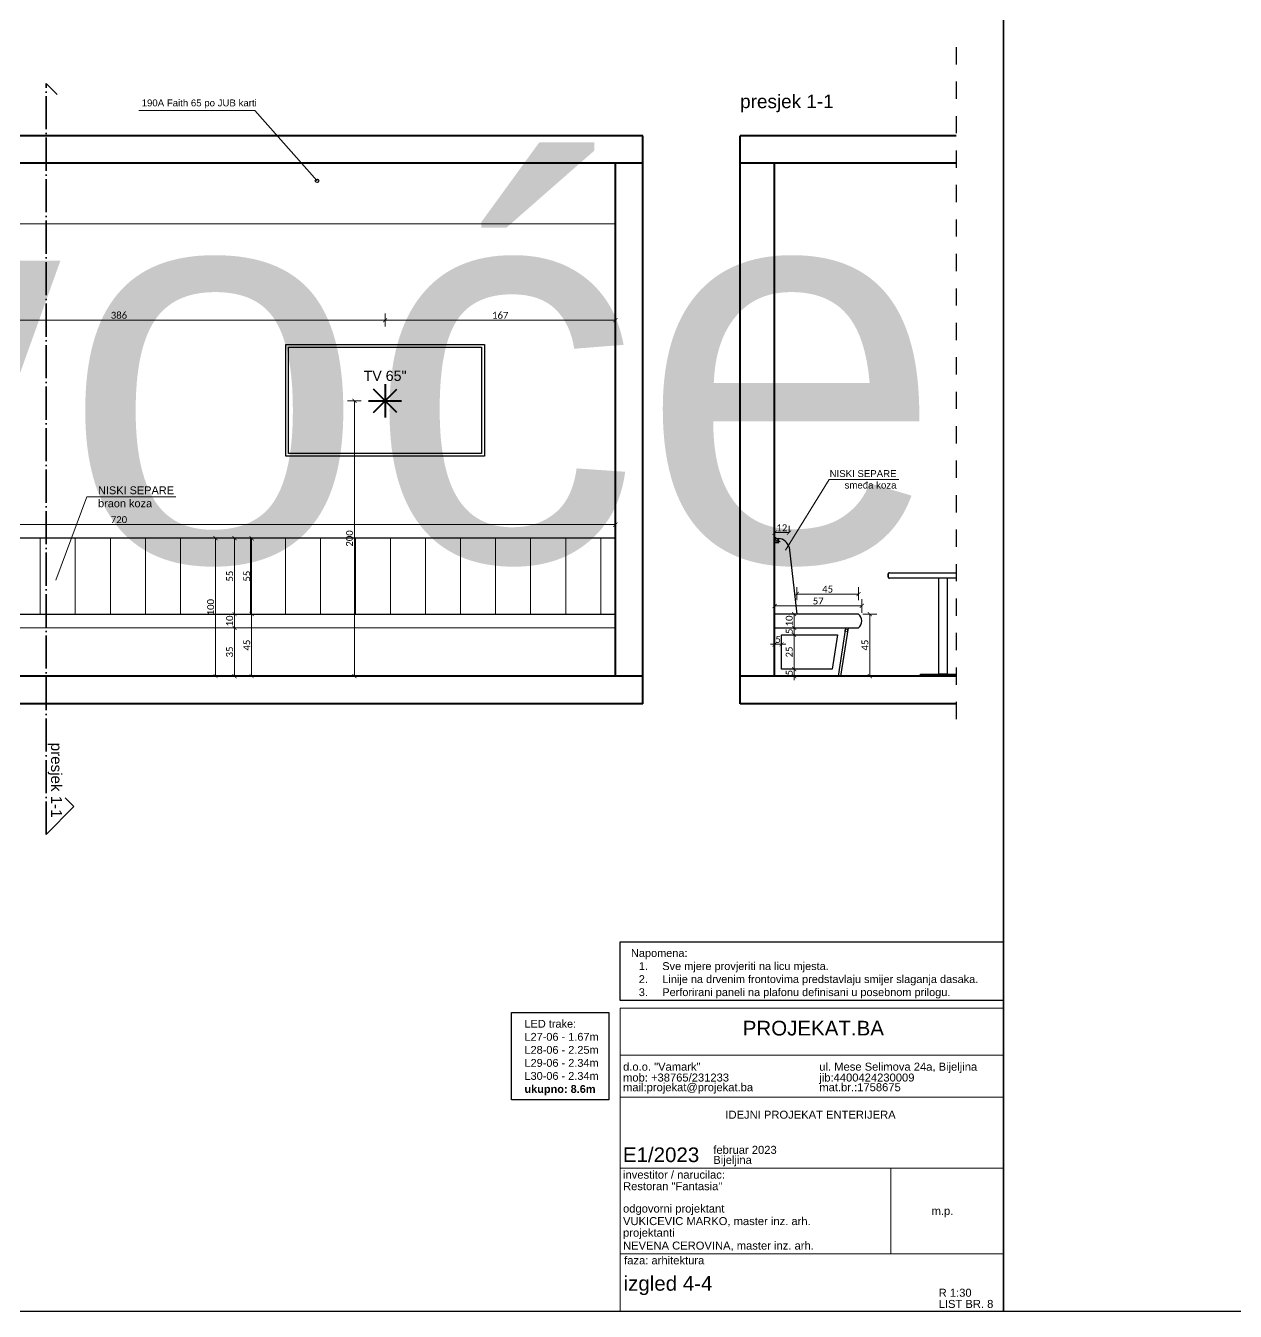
# Model space of a CAD drawing. Header units: centimetres. Extents: x -26724 to 60145, y -23645 to 6771.
# Drawn here: x 2774 to 3651, y -74 to 858 of the extents above; entities that cross this region are included whole.
import ezdxf

# ---------------------------------------------------------------- set-up
doc = ezdxf.new("R2010")
doc.units = ezdxf.units.CM
doc.linetypes.add('ACAD_ISO04W100', pattern=[30, 24, -3, 0, -3])
doc.linetypes.add('DALEKOVOD_VN', pattern=[5, 2.5, -2.5])
for name, color, linetype, lineweight in [('2.IZGLED', 7, 'Continuous', 13), ('4.KOTE', 88, 'Continuous', 15), ('kote', 7, 'Continuous', 20), ('zid', 7, 'Continuous', 40)]:
    doc.layers.add(name, color=color, linetype=linetype, lineweight=lineweight)
doc.layers.add('3.IZGLED 2', color=7, linetype='Continuous', lineweight=9, true_color=0x4a4a4a)
doc.layers.add('IZGLED 2', color=253, linetype='Continuous', lineweight=9, true_color=0x828282)
for name, color, linetype in [('pozicije', 7, 'Continuous'), ('tekst', 7, 'Continuous'), ('tekst @ 50', 7, 'Continuous')]:
    doc.layers.add(name, color=color, linetype=linetype)
doc.styles.add('0.15', font='arial.ttf', dxfattribs={"height": 0.15})
doc.styles.add('Notes', font='arial.ttf', dxfattribs={"height": 3})
doc.styles.get("Standard").update_dxf_attribs({"font": 'calibri.ttf'})
doc.dimstyles.new('ja 1 30 izgledi zidova', dxfattribs={"dimtxt": 5, "dimasz": 3, "dimexe": 5, "dimexo": 5, "dimgap": 1, "dimtad": 1, "dimdec": 0, "dimtxsty": 'Standard', "dimblk": 'ARCHTICK', "dimcen": 2.5, "dimclrd": 256, "dimclrt": 7, "dimadec": 0, "dimazin": 0, "dimtfac": 1, "dimtdec": 0, "dimtix": 1, "dimtmove": 1, "dimatfit": 3, "dimldrblk": 'ARCHTICK', "dimfxl": 5, "dimfxlon": 1, "dimlwd": 0, "dimlwe": 9, "dimarcsym": 0})

# ---------------------------------------------------------------- blocks, each defined once
blk = doc.blocks.new('*U3237')
at = {"layer": 'tekst @ 50', "ltscale": 0.8, "style": 'Notes'}
blk.add_text('frizider za voće', height=283.795, dxfattribs=at).set_placement((773.6, 469.68))
blk = doc.blocks.new('_ArchTick')
at = {"color": 0, "linetype": 'ByBlock', "const_width": 0.15}
blk.add_lwpolyline([(-0.5, -0.5), (0.5, 0.5)], dxfattribs=at)
blk = doc.blocks.new('*D1033')
at = {"layer": '4.KOTE', "color": 0, "lineweight": 9, "transparency": 16777216}
for p, q in [((2648.3, 639.86), (2648.3, 649.44)), ((3034.3, 639.86), (3034.3, 649.44))]:
    blk.add_line(p, q, dxfattribs=at)
at = {"layer": '4.KOTE', "lineweight": 0, "transparency": 16777216}
blk.add_line((2648.3, 644.44), (3034.3, 644.44), dxfattribs=at)
at = {"layer": 'Defpoints', "color": 0, "transparency": 16777216}
for p in [(3034.3, 644.44), (2648.3, 626.79, -6.75), (3034.3, 626.79, -6.75)]:
    blk.add_point(p, dxfattribs=at)
at = {"layer": '4.KOTE', "lineweight": 0, "transparency": 16777216, "xscale": 3, "yscale": 3, "zscale": 3, "rotation": 180}
blk.add_blockref('_ArchTick', (2648.3, 644.44), dxfattribs=at)
at = {"layer": '4.KOTE', "lineweight": 0, "transparency": 16777216, "xscale": 3, "yscale": 3, "zscale": 3}
blk.add_blockref('_ArchTick', (3034.3, 644.44), dxfattribs=at)
at = {"layer": '4.KOTE', "color": 7, "transparency": 16777216, "insert": (2841.3, 648), "char_height": 5, "attachment_point": 5}
blk.add_mtext('386', dxfattribs=at)
blk = doc.blocks.new('*D1034')
at = {"layer": '4.KOTE', "color": 0, "lineweight": 9, "transparency": 16777216}
for p, q in [((3034.3, 643.18), (3034.3, 649.44)), ((3201.3, 642.46), (3201.3, 649.44))]:
    blk.add_line(p, q, dxfattribs=at)
at = {"layer": '4.KOTE', "lineweight": 0, "transparency": 16777216}
blk.add_line((3034.3, 644.44), (3201.3, 644.44), dxfattribs=at)
at = {"layer": 'Defpoints', "color": 0, "transparency": 16777216}
for p in [(3201.3, 644.44), (3034.3, 638.98, -6.75), (3201.3, 636.28, -13.5)]:
    blk.add_point(p, dxfattribs=at)
at = {"layer": '4.KOTE', "lineweight": 0, "transparency": 16777216, "xscale": 3, "yscale": 3, "zscale": 3, "rotation": 180}
blk.add_blockref('_ArchTick', (3034.3, 644.44), dxfattribs=at)
at = {"layer": '4.KOTE', "lineweight": 0, "transparency": 16777216, "xscale": 3, "yscale": 3, "zscale": 3}
blk.add_blockref('_ArchTick', (3201.3, 644.44), dxfattribs=at)
at = {"layer": '4.KOTE', "color": 7, "transparency": 16777216, "insert": (3117.8, 648), "char_height": 5, "attachment_point": 5}
blk.add_mtext('167', dxfattribs=at)
blk = doc.blocks.new('GTTTTTT')
at = {"layer": 'zid', "color": 1}
for p, q in [((3950.55, 2040.2), (3967.52, 2057.17)), ((3967.52, 2040.2), (3950.55, 2057.17)), ((3959.04, 2060.69), (3959.04, 2036.69)), ((3947.04, 2048.69), (3971.04, 2048.69))]:
    blk.add_line(p, q, dxfattribs=at)
blk = doc.blocks.new('*D1036')
at = {"layer": '4.KOTE', "color": 0, "lineweight": 9, "transparency": 16777216}
for p, q in [((3017.04, 585.98), (3007.04, 585.98)), ((3011.96, 386.29), (3007.04, 386.29))]:
    blk.add_line(p, q, dxfattribs=at)
at = {"layer": '4.KOTE', "lineweight": 0, "transparency": 16777216}
blk.add_line((3012.04, 585.98), (3012.04, 386.29), dxfattribs=at)
at = {"layer": 'Defpoints', "color": 0, "transparency": 16777216}
for p in [(3022.3, 585.98), (3012.04, 386.29), (3022.3, 386.29, -27)]:
    blk.add_point(p, dxfattribs=at)
at = {"layer": '4.KOTE', "lineweight": 0, "transparency": 16777216, "xscale": 3, "yscale": 3, "zscale": 3}
for p, rotation in [((3012.04, 585.98), 90), ((3012.04, 386.29), 270)]:
    blk.add_blockref('_ArchTick', p, dxfattribs=dict(at, rotation=rotation))
at = {"layer": '4.KOTE', "color": 7, "transparency": 16777216, "insert": (3008.48, 486.14), "char_height": 5, "attachment_point": 5, "rotation": 90}
blk.add_mtext('200', dxfattribs=at)
blk = doc.blocks.new('*D1121')
at = {"layer": '4.KOTE', "color": 0, "lineweight": 9, "transparency": 16777216}
for p, q in [((2481.3, 493.78), (2481.3, 501.19)), ((3201.3, 496.34), (3201.3, 501.19))]:
    blk.add_line(p, q, dxfattribs=at)
at = {"layer": '4.KOTE', "lineweight": 0, "transparency": 16777216}
blk.add_line((2481.3, 496.19), (3201.3, 496.19), dxfattribs=at)
at = {"layer": 'Defpoints', "color": 0, "transparency": 16777216}
for p in [(3201.3, 496.19), (2481.3, 486.29, -13.5), (3201.3, 486.29, -26.87)]:
    blk.add_point(p, dxfattribs=at)
at = {"layer": '4.KOTE', "lineweight": 0, "transparency": 16777216, "xscale": 3, "yscale": 3, "zscale": 3, "rotation": 180}
blk.add_blockref('_ArchTick', (2481.3, 496.19), dxfattribs=at)
at = {"layer": '4.KOTE', "lineweight": 0, "transparency": 16777216, "xscale": 3, "yscale": 3, "zscale": 3}
blk.add_blockref('_ArchTick', (3201.3, 496.19), dxfattribs=at)
at = {"layer": '4.KOTE', "color": 7, "transparency": 16777216, "insert": (2841.3, 499.75), "char_height": 5, "attachment_point": 5}
blk.add_mtext('720', dxfattribs=at)
blk = doc.blocks.new('*D1122')
at = {"layer": '4.KOTE', "color": 0, "lineweight": 9, "transparency": 16777216}
for p, q in [((2926.42, 486.29), (2920.1, 486.29)), ((2926.15, 431.29), (2920.1, 431.29))]:
    blk.add_line(p, q, dxfattribs=at)
at = {"layer": '4.KOTE', "lineweight": 0, "transparency": 16777216}
blk.add_line((2925.1, 486.29), (2925.1, 431.29), dxfattribs=at)
at = {"layer": 'Defpoints', "color": 0, "transparency": 16777216}
for p in [(2940.62, 486.29, -25.15), (2925.1, 431.29), (2940.62, 431.29, -27)]:
    blk.add_point(p, dxfattribs=at)
at = {"layer": '4.KOTE', "lineweight": 0, "transparency": 16777216, "xscale": 3, "yscale": 3, "zscale": 3}
for p, rotation in [((2925.1, 486.29), 90), ((2925.1, 431.29), 270)]:
    blk.add_blockref('_ArchTick', p, dxfattribs=dict(at, rotation=rotation))
at = {"layer": '4.KOTE', "color": 7, "transparency": 16777216, "insert": (2921.56, 458.79), "char_height": 5, "attachment_point": 5, "rotation": 90}
blk.add_mtext('55', dxfattribs=at)
blk = doc.blocks.new('*D1123')
at = {"layer": '4.KOTE', "color": 0, "lineweight": 9, "transparency": 16777216}
for p, q in [((2926.15, 431.29), (2920.1, 431.29)), ((2925.18, 421.29), (2920.1, 421.29))]:
    blk.add_line(p, q, dxfattribs=at)
at = {"layer": '4.KOTE', "lineweight": 0, "transparency": 16777216}
blk.add_line((2925.1, 431.29), (2925.1, 421.29), dxfattribs=at)
at = {"layer": 'Defpoints', "color": 0, "transparency": 16777216}
for p in [(2940.62, 431.29, -27), (2925.1, 421.29), (2936.04, 421.29, -27)]:
    blk.add_point(p, dxfattribs=at)
at = {"layer": '4.KOTE', "lineweight": 0, "transparency": 16777216, "xscale": 3, "yscale": 3, "zscale": 3}
for p, rotation in [((2925.1, 431.29), 90), ((2925.1, 421.29), 270)]:
    blk.add_blockref('_ArchTick', p, dxfattribs=dict(at, rotation=rotation))
at = {"layer": '4.KOTE', "color": 7, "transparency": 16777216, "insert": (2921.54, 426.29), "char_height": 5, "attachment_point": 5, "rotation": 90}
blk.add_mtext('10', dxfattribs=at)
blk = doc.blocks.new('*D1124')
at = {"layer": '4.KOTE', "color": 0, "lineweight": 9, "transparency": 16777216}
for p, q in [((2925.18, 421.29), (2920.1, 421.29)), ((2928.28, 386.29), (2930.1, 386.29))]:
    blk.add_line(p, q, dxfattribs=at)
at = {"layer": '4.KOTE', "lineweight": 0, "transparency": 16777216}
blk.add_line((2925.1, 421.29), (2925.1, 386.29), dxfattribs=at)
at = {"layer": 'Defpoints', "color": 0, "transparency": 16777216}
for p in [(2936.04, 421.29, -27), (2925.1, 386.29, -27), (2925.1, 386.29)]:
    blk.add_point(p, dxfattribs=at)
at = {"layer": '4.KOTE', "lineweight": 0, "transparency": 16777216, "xscale": 3, "yscale": 3, "zscale": 3}
for p, rotation in [((2925.1, 421.29), 90), ((2925.1, 386.29), 270)]:
    blk.add_blockref('_ArchTick', p, dxfattribs=dict(at, rotation=rotation))
at = {"layer": '4.KOTE', "color": 7, "transparency": 16777216, "insert": (2921.54, 403.79), "char_height": 5, "attachment_point": 5, "rotation": 90}
blk.add_mtext('35', dxfattribs=at)
blk = doc.blocks.new('*D1125')
at = {"layer": '4.KOTE', "color": 0, "lineweight": 9, "transparency": 16777216}
for p, q in [((2936.01, 431.29), (2932.52, 431.29)), ((2936.01, 386.29), (2932.52, 386.29))]:
    blk.add_line(p, q, dxfattribs=at)
at = {"layer": '4.KOTE', "lineweight": 0, "transparency": 16777216}
blk.add_line((2937.52, 386.29), (2937.52, 431.29), dxfattribs=at)
at = {"layer": 'Defpoints', "color": 0, "transparency": 16777216}
for p in [(2937.52, 431.29), (2942.57, 431.29, -27), (2942.57, 386.29, -27)]:
    blk.add_point(p, dxfattribs=at)
at = {"layer": '4.KOTE', "lineweight": 0, "transparency": 16777216, "xscale": 3, "yscale": 3, "zscale": 3}
for p, rotation in [((2937.52, 431.29), 90), ((2937.52, 386.29), 270)]:
    blk.add_blockref('_ArchTick', p, dxfattribs=dict(at, rotation=rotation))
at = {"layer": '4.KOTE', "color": 7, "transparency": 16777216, "insert": (2933.98, 408.79), "char_height": 5, "attachment_point": 5, "rotation": 90}
blk.add_mtext('45', dxfattribs=at)
blk = doc.blocks.new('*D1126')
at = {"layer": '4.KOTE', "color": 0, "lineweight": 9, "transparency": 16777216}
for p, q in [((2937.05, 486.29), (2932.52, 486.29)), ((2936.01, 431.29), (2932.52, 431.29))]:
    blk.add_line(p, q, dxfattribs=at)
at = {"layer": '4.KOTE', "lineweight": 0, "transparency": 16777216}
blk.add_line((2937.52, 431.29), (2937.52, 486.29), dxfattribs=at)
at = {"layer": 'Defpoints', "color": 0, "transparency": 16777216}
for p in [(2937.52, 486.29), (2945.34, 486.29, -25.18), (2942.57, 431.29, -27)]:
    blk.add_point(p, dxfattribs=at)
at = {"layer": '4.KOTE', "lineweight": 0, "transparency": 16777216, "xscale": 3, "yscale": 3, "zscale": 3}
for p, rotation in [((2937.52, 486.29), 90), ((2937.52, 431.29), 270)]:
    blk.add_blockref('_ArchTick', p, dxfattribs=dict(at, rotation=rotation))
at = {"layer": '4.KOTE', "color": 7, "transparency": 16777216, "insert": (2933.98, 458.79), "char_height": 5, "attachment_point": 5, "rotation": 90}
blk.add_mtext('55', dxfattribs=at)
blk = doc.blocks.new('*D1127')
at = {"layer": '4.KOTE', "color": 0, "lineweight": 9, "transparency": 16777216}
for p, q in [((2908.79, 486.29), (2906.34, 486.29)), ((2908.61, 386.29), (2906.34, 386.29))]:
    blk.add_line(p, q, dxfattribs=at)
at = {"layer": '4.KOTE', "lineweight": 0, "transparency": 16777216}
blk.add_line((2911.34, 486.29), (2911.34, 386.29), dxfattribs=at)
at = {"layer": 'Defpoints', "color": 0, "transparency": 16777216}
for p in [(2912.63, 486.29, -24.97), (2911.34, 386.29), (2912.63, 386.29, -27)]:
    blk.add_point(p, dxfattribs=at)
at = {"layer": '4.KOTE', "lineweight": 0, "transparency": 16777216, "xscale": 3, "yscale": 3, "zscale": 3}
for p, rotation in [((2911.34, 486.29), 90), ((2911.34, 386.29), 270)]:
    blk.add_blockref('_ArchTick', p, dxfattribs=dict(at, rotation=rotation))
at = {"layer": '4.KOTE', "color": 7, "transparency": 16777216, "insert": (2907.78, 436.29), "char_height": 5, "attachment_point": 5, "rotation": 90}
blk.add_mtext('100', dxfattribs=at)
blk = doc.blocks.new('*D1284')
at = {"layer": '4.KOTE', "color": 0, "lineweight": 9, "ltscale": 50, "transparency": 16777216}
for p, q in [((3325.92, 421.29), (3335.92, 421.29)), ((3326.8, 416.29), (3335.92, 416.29))]:
    blk.add_line(p, q, dxfattribs=at)
at = {"layer": '4.KOTE', "lineweight": 0, "ltscale": 50, "transparency": 16777216}
for p, q in [((3330.92, 421.29), (3330.92, 424.29)), ((3330.92, 416.29), (3330.92, 421.29)), ((3330.92, 416.29), (3330.92, 413.29))]:
    blk.add_line(p, q, dxfattribs=at)
at = {"layer": 'Defpoints', "color": 0, "ltscale": 50, "transparency": 16777216}
for p in [(3316.8, 421.29), (3330.92, 421.29), (3321.8, 416.29)]:
    blk.add_point(p, dxfattribs=at)
at = {"layer": '4.KOTE', "lineweight": 0, "ltscale": 50, "transparency": 16777216, "xscale": 3, "yscale": 3, "zscale": 3}
for p, rotation in [((3330.92, 421.29), 270), ((3330.92, 416.29), 90)]:
    blk.add_blockref('_ArchTick', p, dxfattribs=dict(at, rotation=rotation))
at = {"layer": '4.KOTE', "color": 7, "ltscale": 50, "transparency": 16777216, "insert": (3327.38, 418.79), "char_height": 5, "attachment_point": 5, "rotation": 90}
blk.add_mtext('5', dxfattribs=at)
blk = doc.blocks.new('*D1285')
at = {"layer": '4.KOTE', "lineweight": 0, "ltscale": 50, "transparency": 16777216}
for p, q in [((3330.92, 391.29), (3330.92, 394.29)), ((3330.92, 386.29), (3330.92, 391.29)), ((3330.92, 386.29), (3330.92, 383.29))]:
    blk.add_line(p, q, dxfattribs=at)
at = {"layer": '4.KOTE', "color": 0, "lineweight": 9, "ltscale": 50, "transparency": 16777216}
for p, q in [((3325.92, 391.29), (3335.92, 391.29)), ((3326.8, 386.29), (3335.92, 386.29))]:
    blk.add_line(p, q, dxfattribs=at)
at = {"layer": 'Defpoints', "color": 0, "ltscale": 50, "transparency": 16777216}
for p in [(3316.8, 391.29), (3321.8, 386.29), (3330.92, 391.29)]:
    blk.add_point(p, dxfattribs=at)
at = {"layer": '4.KOTE', "lineweight": 0, "ltscale": 50, "transparency": 16777216, "xscale": 3, "yscale": 3, "zscale": 3}
for p, rotation in [((3330.92, 391.29), 270), ((3330.92, 386.29), 90)]:
    blk.add_blockref('_ArchTick', p, dxfattribs=dict(at, rotation=rotation))
at = {"layer": '4.KOTE', "color": 7, "ltscale": 50, "transparency": 16777216, "insert": (3327.38, 388.79), "char_height": 5, "attachment_point": 5, "rotation": 90}
blk.add_mtext('5', dxfattribs=at)
blk = doc.blocks.new('*D1289')
at = {"layer": '4.KOTE', "color": 0, "lineweight": 9, "transparency": 16777216}
for p, q in [((3316.8, 414.39), (3316.8, 404.39)), ((3321.8, 411.29), (3321.8, 404.39))]:
    blk.add_line(p, q, dxfattribs=at)
at = {"layer": '4.KOTE', "lineweight": 0, "transparency": 16777216}
for p, q in [((3316.8, 409.39), (3313.8, 409.39)), ((3321.8, 409.39), (3316.8, 409.39)), ((3321.8, 409.39), (3324.8, 409.39))]:
    blk.add_line(p, q, dxfattribs=at)
at = {"layer": 'Defpoints', "color": 0, "transparency": 16777216}
for p in [(3316.8, 421.29), (3321.8, 416.29), (3316.8, 409.39)]:
    blk.add_point(p, dxfattribs=at)
at = {"layer": '4.KOTE', "lineweight": 0, "transparency": 16777216, "xscale": 3, "yscale": 3, "zscale": 3}
blk.add_blockref('_ArchTick', (3316.8, 409.39), dxfattribs=at)
at = {"layer": '4.KOTE', "lineweight": 0, "transparency": 16777216, "xscale": 3, "yscale": 3, "zscale": 3, "rotation": 180}
blk.add_blockref('_ArchTick', (3321.8, 409.39), dxfattribs=at)
at = {"layer": '4.KOTE', "color": 7, "transparency": 16777216, "insert": (3319.3, 412.92), "char_height": 5, "attachment_point": 5}
blk.add_mtext('5', dxfattribs=at)
blk = doc.blocks.new('*D1286')
at = {"layer": '4.KOTE', "color": 0, "lineweight": 9, "ltscale": 12, "transparency": 16777216}
for p, q in [((3316.8, 436.29), (3316.8, 442.2)), ((3380, 432.2), (3380, 442.2))]:
    blk.add_line(p, q, dxfattribs=at)
at = {"layer": '4.KOTE', "lineweight": 0, "ltscale": 12, "transparency": 16777216}
blk.add_line((3380, 437.2), (3316.8, 437.2), dxfattribs=at)
at = {"layer": 'Defpoints', "color": 0, "ltscale": 12, "transparency": 16777216}
for p in [(3316.8, 437.2), (3316.8, 431.29), (3380, 425.73)]:
    blk.add_point(p, dxfattribs=at)
at = {"layer": '4.KOTE', "lineweight": 0, "ltscale": 12, "transparency": 16777216, "xscale": 3, "yscale": 3, "zscale": 3, "rotation": 180}
blk.add_blockref('_ArchTick', (3316.8, 437.2), dxfattribs=at)
at = {"layer": '4.KOTE', "lineweight": 0, "ltscale": 12, "transparency": 16777216, "xscale": 3, "yscale": 3, "zscale": 3}
blk.add_blockref('_ArchTick', (3380, 437.2), dxfattribs=at)
at = {"layer": '4.KOTE', "color": 7, "ltscale": 12, "transparency": 16777216, "insert": (3348.4, 440.74), "char_height": 5, "attachment_point": 5}
blk.add_mtext('{\\fCalibri|b0|i0|c238|p34;57}', dxfattribs=at)
blk = doc.blocks.new('*D1287')
at = {"layer": '4.KOTE', "color": 0, "lineweight": 9, "ltscale": 12, "transparency": 16777216}
for p, q in [((3330.92, 431.29), (3325.92, 431.29)), ((3330.92, 421.29), (3325.92, 421.29))]:
    blk.add_line(p, q, dxfattribs=at)
at = {"layer": '4.KOTE', "lineweight": 0, "ltscale": 12, "transparency": 16777216}
blk.add_line((3330.92, 431.29), (3330.92, 421.29), dxfattribs=at)
at = {"layer": 'Defpoints', "color": 0, "ltscale": 12, "transparency": 16777216}
for p in [(3334.8, 431.29), (3330.92, 421.29), (3334.8, 421.29)]:
    blk.add_point(p, dxfattribs=at)
at = {"layer": '4.KOTE', "lineweight": 0, "ltscale": 12, "transparency": 16777216, "xscale": 3, "yscale": 3, "zscale": 3}
for p, rotation in [((3330.92, 431.29), 90), ((3330.92, 421.29), 270)]:
    blk.add_blockref('_ArchTick', p, dxfattribs=dict(at, rotation=rotation))
at = {"layer": '4.KOTE', "color": 7, "ltscale": 12, "transparency": 16777216, "insert": (3327.36, 426.29), "char_height": 5, "attachment_point": 5, "rotation": 90}
blk.add_mtext('10', dxfattribs=at)
blk = doc.blocks.new('*D1290')
at = {"layer": '4.KOTE', "color": 0, "lineweight": 9, "transparency": 16777216}
for p, q in [((3335.92, 416.29), (3325.92, 416.29)), ((3335.92, 391.29), (3325.92, 391.29))]:
    blk.add_line(p, q, dxfattribs=at)
at = {"layer": '4.KOTE', "lineweight": 0, "transparency": 16777216}
blk.add_line((3330.92, 416.29), (3330.92, 391.29), dxfattribs=at)
at = {"layer": 'Defpoints', "color": 0, "transparency": 16777216}
for p in [(3347.06, 416.29), (3330.92, 391.29), (3343.72, 391.29)]:
    blk.add_point(p, dxfattribs=at)
at = {"layer": '4.KOTE', "lineweight": 0, "transparency": 16777216, "xscale": 3, "yscale": 3, "zscale": 3}
for p, rotation in [((3330.92, 416.29), 90), ((3330.92, 391.29), 270)]:
    blk.add_blockref('_ArchTick', p, dxfattribs=dict(at, rotation=rotation))
at = {"layer": '4.KOTE', "color": 7, "transparency": 16777216, "insert": (3327.36, 403.79), "char_height": 5, "attachment_point": 5, "rotation": 90}
blk.add_mtext('25', dxfattribs=at)
blk = doc.blocks.new('*D1291')
at = {"layer": '4.KOTE', "color": 0, "lineweight": 9, "transparency": 16777216}
for p, q in [((3380.82, 431.29), (3390.82, 431.29)), ((3380.82, 386.29), (3390.82, 386.29))]:
    blk.add_line(p, q, dxfattribs=at)
at = {"layer": '4.KOTE', "lineweight": 0, "transparency": 16777216}
blk.add_line((3385.82, 431.29), (3385.82, 386.29), dxfattribs=at)
at = {"layer": 'Defpoints', "color": 0, "transparency": 16777216}
for p in [(3371.28, 431.29), (3371.28, 386.29), (3385.82, 386.29)]:
    blk.add_point(p, dxfattribs=at)
at = {"layer": '4.KOTE', "lineweight": 0, "transparency": 16777216, "xscale": 3, "yscale": 3, "zscale": 3}
for p, rotation in [((3385.82, 431.29), 90), ((3385.82, 386.29), 270)]:
    blk.add_blockref('_ArchTick', p, dxfattribs=dict(at, rotation=rotation))
at = {"layer": '4.KOTE', "color": 7, "transparency": 16777216, "insert": (3382.28, 408.79), "char_height": 5, "attachment_point": 5, "rotation": 90}
blk.add_mtext('45', dxfattribs=at)
blk = doc.blocks.new('*D1288')
at = {"layer": '4.KOTE', "color": 0, "lineweight": 9, "transparency": 16777216}
for p, q in [((3332.8, 441.35), (3332.8, 450.81)), ((3377.65, 441.35), (3377.65, 450.81))]:
    blk.add_line(p, q, dxfattribs=at)
at = {"layer": '4.KOTE', "lineweight": 0, "transparency": 16777216}
blk.add_line((3377.65, 445.81), (3332.8, 445.81), dxfattribs=at)
at = {"layer": 'Defpoints', "color": 0, "transparency": 16777216}
for p in [(3332.8, 445.81), (3332.8, 436.35), (3377.65, 436.35)]:
    blk.add_point(p, dxfattribs=at)
at = {"layer": '4.KOTE', "lineweight": 0, "transparency": 16777216, "xscale": 3, "yscale": 3, "zscale": 3, "rotation": 180}
blk.add_blockref('_ArchTick', (3332.8, 445.81), dxfattribs=at)
at = {"layer": '4.KOTE', "lineweight": 0, "transparency": 16777216, "xscale": 3, "yscale": 3, "zscale": 3}
blk.add_blockref('_ArchTick', (3377.65, 445.81), dxfattribs=at)
at = {"layer": '4.KOTE', "color": 7, "transparency": 16777216, "insert": (3355.22, 449.35), "char_height": 5, "attachment_point": 5}
blk.add_mtext('45', dxfattribs=at)
blk = doc.blocks.new('*D1768')
at = {"layer": '4.KOTE', "color": 0, "lineweight": 9, "transparency": 16777216}
for p, q in [((3316.8, 491.37), (3316.8, 495.35)), ((3327.29, 490.51), (3327.29, 495.35))]:
    blk.add_line(p, q, dxfattribs=at)
at = {"layer": '4.KOTE', "lineweight": 0, "transparency": 16777216}
blk.add_line((3316.8, 490.35), (3327.29, 490.35), dxfattribs=at)
at = {"layer": 'Defpoints', "color": 0, "transparency": 16777216}
for p in [(3327.29, 490.35), (3316.8, 483.22, -27.93), (3327.29, 479.89, -27.93)]:
    blk.add_point(p, dxfattribs=at)
at = {"layer": '4.KOTE', "lineweight": 0, "transparency": 16777216, "xscale": 3, "yscale": 3, "zscale": 3, "rotation": 180}
blk.add_blockref('_ArchTick', (3316.8, 490.35), dxfattribs=at)
at = {"layer": '4.KOTE', "lineweight": 0, "transparency": 16777216, "xscale": 3, "yscale": 3, "zscale": 3}
blk.add_blockref('_ArchTick', (3327.29, 490.35), dxfattribs=at)
at = {"layer": '4.KOTE', "color": 7, "transparency": 16777216, "insert": (3322.04, 493.88), "char_height": 5, "attachment_point": 5}
blk.add_mtext('{\\fCalibri|b0|i0|c238|p34;12}', dxfattribs=at)

msp = doc.modelspace()

# ---------------------------------------------------------------- hatches: boundary and pattern name
at = {"layer": '4.KOTE'}
h = msp.add_hatch(dxfattribs=at)
h.set_pattern_fill('ANGLE', color=256)
h.set_pattern_definition([(0, (0, 0), (0, 6.985), [5.08, -1.905]), (90, (0, 0), (-6.985, 4e-16), [5.08, -1.905])])
h.paths.add_polyline_path([(2834, 493.9), (2848.48, 493.9), (2848.48, 506.01), (2834, 506.01)], flags=9)
at = {"layer": 'IZGLED 2'}
h = msp.add_hatch(dxfattribs=at)
h.set_pattern_fill('ANSI31', color=256, scale=8, angle=45)
h.set_pattern_definition([(90, (701.435, 753.218), (-25.4, 0), [])])
h.paths.add_polyline_path([(2481.3, 431.29), (3201.3, 431.29), (3201.3, 486.29), (2481.3, 486.29)])

# ---------------------------------------------------------------- linework, layer by layer
at = {"linetype": 'DALEKOVOD_VN', "ltscale": 5}
msp.add_line((3448.43, 842.57, -27.93), (3448.43, 348.68, -27.93), dxfattribs=at)
for points, elevation in [([(3106.3, 545.79), (2962.3, 545.79), (2962.3, 626.79), (3106.3, 626.79), (3106.3, 545.79)], -6.75), ([(2481.3, 431.29), (3201.3, 431.29), (3201.3, 486.29), (2481.3, 486.29)], -27)]:
    msp.add_lwpolyline(points, dxfattribs=dict(elevation=elevation))
at = {"elevation": -6.75}
msp.add_lwpolyline([(3104.3, 547.79), (2964.3, 547.79), (2964.3, 624.79), (3104.3, 624.79)], close=True, dxfattribs=at)
at = {"layer": '2.IZGLED'}
msp.add_line((3201.3, 486.29, -26.87), (2481.3, 486.29, -22.13), dxfattribs=at)
at = {"layer": '2.IZGLED', "ltscale": 12}
for p, q in [((3201.3, 431.29, -27), (2481.3, 431.29, -27)), ((3201.3, 421.29, -27), (2481.3, 421.29, -27))]:
    msp.add_line(p, q, dxfattribs=at)
at = {"layer": '3.IZGLED 2'}
msp.add_line((2939.78, 796.68), (2984.96, 745.58), dxfattribs=at)
at = {"layer": '3.IZGLED 2', "ltscale": 12}
for p, q in [((3356.36, 528.8, -27.93), (3324.62, 477.56, -27.93)), ((2818.05, 516.43), (2795.64, 455.85))]:
    msp.add_line(p, q, dxfattribs=at)
at = {"layer": '3.IZGLED 2', "ltscale": 0.8}
for points in [[(2939.78, 796.68), (2855.69, 796.68)], [(2818.05, 516.43), (2818.05, 516.43), (2882.57, 516.43)]]:
    msp.add_lwpolyline(points, dxfattribs=at)
at = {"layer": '3.IZGLED 2', "ltscale": 0.8, "elevation": -27.93}
msp.add_lwpolyline([(3356.36, 528.8), (3356.36, 528.8), (3406.85, 528.8)], dxfattribs=at)
at = {"layer": '4.KOTE'}
msp.add_line((3319.86, 486.21, -27.93), (3316.8, 486.21, -27.93), dxfattribs=at)
msp.add_circle((3368.65, 419.31, -27.93), 1.02, dxfattribs=at)
at = {"layer": 'IZGLED 2', "color": 5, "linetype": 'ACAD_ISO04W100', "lineweight": 35}
msp.add_line((2788.39, 271.29), (2788.39, 816.24), dxfattribs=at)
at = {"layer": 'IZGLED 2', "color": 5, "lineweight": 35}
for p, q in [((2788.39, 816.24), (2796.53, 808.1)), ((2788.39, 271.29), (2808.69, 291.59)), ((2802.18, 298.1), (2808.69, 291.59))]:
    msp.add_line(p, q, dxfattribs=at)
at = {"layer": 'IZGLED 2'}
msp.add_line((2481.3, 714.29, -21.6), (3201.3, 714.29, -13.5), dxfattribs=at)
at = {"layer": 'kote', "color": 0}
for p, q in [((3204.76, 145.52), (3482.73, 145.52)), ((3204.76, -74.48), (3204.76, 145.52)), ((3204.76, 111.38), (3482.73, 111.38)), ((3204.76, 80.79), (3482.73, 80.79)), ((3204.76, 29.41), (3482.73, 29.41)), ((3400.99, 29.41), (3400.99, -32.74)), ((3482.73, -32.74), (3204.76, -32.74))]:
    msp.add_line(p, q, dxfattribs=at)
at = {"layer": 'tekst', "lineweight": 25}
msp.add_lwpolyline([(3204.76, 193.47), (3482.73, 193.47), (3482.73, 151.01), (3204.76, 151.01)], close=True, dxfattribs=at)
at = {"layer": 'tekst'}
msp.add_lwpolyline([(3126.05, 142.18), (3196.47, 142.18), (3196.47, 79), (3126.05, 79)], close=True, dxfattribs=at)
msp.add_circle((2984.96, 745.58), 1.26, dxfattribs=at)
at = {"layer": 'zid'}
for p, q in [((3221.3, 778.29, -27), (1171.3, 778.29, -27)), ((3221.3, 366.29, -13.5), (3221.3, 778.29, -13.5)), ((3221.3, 758.29, -27), (1171.3, 758.29, -27)), ((3201.3, 386.29, -13.5), (3201.3, 758.29, -13.5)), ((3221.3, 386.29, -27), (1171.3, 386.29, -13.5)), ((3221.3, 386.29, -27), (1731.58, 386.29, -27)), ((3221.3, 366.29, -27), (1171.3, 366.29))]:
    msp.add_line(p, q, dxfattribs=at)
at = {"layer": 'zid', "ltscale": 12}
for p, q in [((3291.8, 366.29, -27.93), (3291.8, 778.29, -27.93)), ((3448.43, 778.29, -27.93), (3291.8, 778.29, -27.93)), ((3448.43, 758.29, -27.93), (3291.8, 758.29, -27.93)), ((3316.8, 386.29, -27.93), (3316.8, 758.29, 22.29)), ((3448.43, 386.29, -27.93), (3291.8, 386.29, -27.93)), ((3448.43, 366.29, -27.93), (3291.8, 366.29, -27.93))]:
    msp.add_line(p, q, dxfattribs=at)
at = {"layer": 'zid', "lineweight": 25}
for p, q in [((3317.74, 485.65, -27.93), (3317.69, 487.06, -27.93)), ((3318.87, 485.21, -27.93), (3319.86, 486.21, -27.93)), ((3319.3, 484.09, -27.93), (3320.71, 484.04, -27.93)), ((3399.03, 460.37, -27.93), (3399.03, 460.29, -27.93))]:
    msp.add_line(p, q, dxfattribs=at)
at = {"layer": 'zid', "lineweight": 30, "ltscale": 0.1}
msp.add_line((3327.29, 479.89, -27.93), (3332.8, 431.29, -27.93), dxfattribs=at)
at = {"layer": 'zid', "lineweight": 30, "ltscale": 50}
for p, q in [((3377.65, 431.29, -27.93), (3316.8, 431.29, -27.93)), ((3316.8, 421.29, -27.93), (3377.65, 421.29, -27.93)), ((3375.85, 421.29, -27.93), (3377.65, 421.29, -27.93)), ((3321.8, 416.29, -27.93), (3362.44, 416.29, -27.93)), ((3321.8, 391.29, -27.93), (3321.8, 416.29, -27.93)), ((3358.5, 391.29, -27.93), (3321.8, 391.29, -27.93))]:
    msp.add_line(p, q, dxfattribs=at)
at = {"layer": 'zid', "lineweight": 30}
for p, q in [((3368.29, 421.29, -27.93), (3362.77, 386.29, -27.93)), ((3370.11, 421.29, -27.93), (3364.6, 386.29, -27.93)), ((3362.44, 416.29, -27.93), (3358.5, 391.29, -27.93))]:
    msp.add_line(p, q, dxfattribs=at)
at = {"layer": 'zid', "lineweight": 25, "ltscale": 12}
for points in [[(1084.44, -74.48), (3482.73, -74.48), (3482.73, 1185.52), (1084.44, 1185.52)], [(3482.73, -74.48), (5264.73, -74.48), (5264.73, 1185.52), (3482.73, 1185.52)]]:
    msp.add_lwpolyline(points, close=True, dxfattribs=at)
at = {"layer": 'zid', "lineweight": 30, "elevation": -27.93}
msp.add_lwpolyline([(3316.8, 486.22), (3316.8, 483.22), (3319.8, 483.22), (3319.8, 486.22)], dxfattribs=at)
at = {"layer": 'zid', "lineweight": 25, "elevation": -27.93}
for points in [[(3399.03, 458.21), (3399.03, 460.37)], [(3399.03, 460.37), (3399.03, 458.21)], [(3399.94, 461.29), (3448.43, 461.29)], [(3448.43, 457.29), (3399.94, 457.29)], [(3441.99, 457.29), (3441.99, 387.79), (3435.99, 387.79), (3435.99, 457.29)], [(3448.43, 386.29), (3422.69, 386.29), (3422.69, 387.79), (3448.43, 387.79)]]:
    msp.add_lwpolyline(points, dxfattribs=at)
at = {"layer": 'zid', "lineweight": 25}
msp.add_circle((3317.8, 484.15, -27.93), 0.935, dxfattribs=at)
at = {"layer": 'zid', "lineweight": 30, "ltscale": 50}
for centre, radius, start, end in [((3318.94, 477.6, -27.93), 8.66, 15.32893, 84.3299), ((3373.58, 426.29, -27.93), 6.45, 309.13148, 50.86852)]:
    msp.add_arc(centre, radius, start, end, dxfattribs=at)
at = {"layer": 'zid', "lineweight": 25}
for centre, start, end in [((3399.99, 460.33, -27.93), 87.59764, 182.40236), ((3399.99, 458.25, -27.93), 177.59764, 272.40236)]:
    msp.add_arc(centre, 0.961, start, end, dxfattribs=at)

# ---------------------------------------------------------------- block references
msp.add_blockref('GTTTTTT', (-924.74, -1462.71))
at = {"layer": 'tekst', "color": 3, "lineweight": 50}
msp.add_blockref('*U3237', (0, 0), dxfattribs=at)

# ---------------------------------------------------------------- texts
at = {"layer": 'IZGLED 2', "color": 5, "style": '0.15'}
msp.add_text('presjek 1-1', height=9.8233, dxfattribs=at).set_placement((3291.77, 798.28, -27.93))
msp.add_text('presjek 1-1', height=7.8586, rotation=270, dxfattribs=at).set_placement((2792.07, 337.96))
at = {"layer": 'pozicije', "color": 0, "style": '0.15'}
for s, height, p in [('PROJEKAT.BA', 10.6419, (3293.66, 125.6)), ('d.o.o. "Vamark"', 5.8047, (3206.86, 100.08)), ('ul. Mese Selimova 24a, Bijeljina', 5.8047, (3349.2, 100.08)), ('mob: +38765/231233', 5.8047, (3206.86, 92.18)), ('jib:4400424230009', 5.8047, (3349.2, 92.18)), ('mail:projekat@projekat.ba', 5.8047, (3206.86, 85.16)), ('mat.br.:1758675', 5.8047, (3349.2, 85.16)), ('IDEJNI PROJEKAT ENTERIJERA', 5.8047, (3281.1, 65.23)), ('E1/2023', 10.642, (3206.73, 33.75)), ('februar 2023', 5.8047, (3272.31, 39.74)), ('Bijeljina', 5.805, (3272.31, 32.44)), ('investitor / narucilac:', 5.8047, (3206.86, 21.74)), ('Restoran "Fantasia"', 5.8047, (3206.86, 13.38)), ('odgovorni projektant', 5.8047, (3206.86, -2.86)), ('VUKICEVIC MARKO, master inz. arh.', 5.8047, (3206.86, -11.95)), ('m.p.', 5.805, (3430.62, -4.55)), ('projektanti', 5.8047, (3206.86, -20.35)), ('NEVENA CEROVINA, master inz. arh.', 5.8047, (3206.86, -29.72)), ('faza: arhitektura', 5.8047, (3207.64, -40.4)), ('izgled 4-4', 10.642, (3207.23, -59.54)), ('R 1:30', 5.805, (3435.75, -63.92)), ('LIST BR. 8', 5.805, (3435.75, -72.04))]:
    msp.add_text(s, height=height, dxfattribs=at).set_placement(p)
at = {"layer": 'tekst @ 50', "ltscale": 0.8, "style": 'Notes'}
for s, width, insert, char_height, attachment_point in [('190A Faith 65 po JUB karti', 290.6445, (2857.75, 804.58, 27), 5, 1), ('{\\fArial|b0|i0|c238|p34;N}ISKI SEPARE\\Psme{\\fArial|b0|i0|c238|p34;đa} koza', 290.6445, (3405.18, 535.69, -27.93), 5, 3), ('{\\fArial|b0|i0|c238|p34;N}ISKI SEPARE\\Pbraon koza', 290.6445, (2826.12, 523.92), 5.6759, 1), ('Napomena: \\P\\pi-17.0277,l22.7036,t22.7036;1.^ISve mjere provjeriti na licu mjesta.\\P2.^ILinije na drvenim frontovima predstavlaju smijer slaganja dasaka.{\\fArial|b0|i0|c238|p34;\\P3.^IPerforirani paneli na plafonu definisani u posebnom prilogu.}', 421.3818, (3212.62, 188.23), 5.6759, 1), ('{\\fArial|b0|i0|c238|p34;LED trake:\\PL}2{\\fArial|b0|i0|c238|p34;7-06 - }1.{\\fArial|b0|i0|c238|p34;67m\\PL28-06 - }2.{\\fArial|b0|i0|c238|p34;25m\\PL29-06 - 2.34m\\PL30-06 - 2.34m\\P\\fArial|b1|i0|c238|p34;ukupno: 8.6m}', 290.6445, (3135.38, 136.93), 5.6759, 1)]:
    msp.add_mtext_dynamic_manual_height_columns(s, width=width, gutter_width=750, heights=[0], dxfattribs=dict(at, insert=insert, char_height=char_height, attachment_point=attachment_point))
at = {"layer": 'tekst @ 50', "color": 7, "ltscale": 0.8, "insert": (3018.73, 607.82, -20.25), "char_height": 7.373, "attachment_point": 1, "style": 'Notes'}
msp.add_mtext_dynamic_manual_height_columns('TV 65"', width=290.6445, gutter_width=750, heights=[0], dxfattribs=at)

# ---------------------------------------------------------------- dimensions: what is measured, and where the dimension line sits
at = {"layer": '4.KOTE'}
for base, p1, p2, picture, middle in [((3034.3, 644.44), (2648.3, 626.79, -6.75), (3034.3, 626.79, -6.75), '*D1033', (2841.3, 648)), ((3201.3, 644.44), (3034.3, 638.98, -6.75), (3201.3, 636.28, -13.5), '*D1034', (3117.8, 648)), ((3201.3, 496.19), (2481.3, 486.29, -13.5), (3201.3, 486.29, -26.87), '*D1121', (2841.3, 499.75)), ((3332.8, 445.81, -27.93), (3377.65, 436.35, -27.93), (3332.8, 436.35, -27.93), '*D1288', (3355.22, 449.35, -27.93)), ((3316.8, 409.39, -27.93), (3321.8, 416.29, -27.93), (3316.8, 421.29, -27.93), '*D1289', (3319.3, 412.92, -27.93))]:
    dim = msp.add_linear_dim(base=base, p1=p1, p2=p2, dimstyle='ja 1 30 izgledi zidova', dxfattribs=at)
    dim.commit()
    dim.dimension.update_dxf_attribs({"geometry": picture, "text_midpoint": middle})
for base, p1, p2, picture, middle in [((3012.04, 386.29), (3022.3, 585.98), (3022.3, 386.29, -27), '*D1036', (3008.48, 486.14)), ((2911.34, 386.29), (2912.63, 486.29, -24.97), (2912.63, 386.29, -27), '*D1127', (2907.78, 436.29)), ((2925.1, 431.29), (2940.62, 486.29, -25.15), (2940.62, 431.29, -27), '*D1122', (2921.56, 458.79)), ((2937.52, 486.29), (2942.57, 431.29, -27), (2945.34, 486.29, -25.18), '*D1126', (2933.98, 458.79)), ((2925.1, 421.29), (2940.62, 431.29, -27), (2936.04, 421.29, -27), '*D1123', (2921.54, 426.29)), ((2937.52, 431.29), (2942.57, 386.29, -27), (2942.57, 431.29, -27), '*D1125', (2933.98, 408.79)), ((2925.1, 386.29), (2936.04, 421.29, -27), (2925.1, 386.29, -27), '*D1124', (2921.54, 403.79)), ((3330.92, 391.29, -27.93), (3347.06, 416.29, -27.93), (3343.72, 391.29, -27.93), '*D1290', (3327.36, 403.79, -27.93))]:
    dim = msp.add_linear_dim(base=base, p1=p1, p2=p2, angle=90, dimstyle='ja 1 30 izgledi zidova', dxfattribs=at)
    dim.commit()
    dim.dimension.update_dxf_attribs({"geometry": picture, "text_midpoint": middle})
dim = msp.add_linear_dim(base=(3327.29, 490.35), p1=(3316.8, 483.22, -27.93), p2=(3327.29, 479.89, -27.93), text='{\\fCalibri|b0|i0|c238|p34;12}', dimstyle='ja 1 30 izgledi zidova', dxfattribs=at)
dim.commit()
dim.dimension.update_dxf_attribs({"geometry": '*D1768', "text_midpoint": (3322.04, 493.88)})
at = {"layer": '4.KOTE', "ltscale": 12}
dim = msp.add_linear_dim(base=(3316.8, 437.2, -27.93), p1=(3380, 425.73, -27.93), p2=(3316.8, 431.29, -27.93), text='{\\fCalibri|b0|i0|c238|p34;57}', dimstyle='ja 1 30 izgledi zidova', dxfattribs=at)
dim.commit()
dim.dimension.update_dxf_attribs({"geometry": '*D1286', "text_midpoint": (3348.4, 440.74, -27.93)})
dim = msp.add_linear_dim(base=(3330.92, 421.29, -27.93), p1=(3334.8, 431.29, -27.93), p2=(3334.8, 421.29, -27.93), angle=90, dimstyle='ja 1 30 izgledi zidova', dxfattribs=at)
dim.commit()
dim.dimension.update_dxf_attribs({"geometry": '*D1287', "text_midpoint": (3327.36, 426.29, -27.93)})
at = {"layer": '4.KOTE'}
dim = msp.add_linear_dim(base=(3385.82, 386.29, -27.93), p1=(3371.28, 431.29, -27.93), p2=(3371.28, 386.29, -27.93), angle=90, text='45', dimstyle='ja 1 30 izgledi zidova', dxfattribs=at)
dim.commit()
dim.dimension.update_dxf_attribs({"geometry": '*D1291', "text_midpoint": (3382.28, 408.79, -27.93)})
at = {"layer": '4.KOTE', "ltscale": 50}
for base, p1, p2, picture, middle in [((3330.92, 421.29, -27.93), (3321.8, 416.29, -27.93), (3316.8, 421.29, -27.93), '*D1284', (3327.38, 418.79, -27.93)), ((3330.92, 391.29, -27.93), (3321.8, 386.29, -27.93), (3316.8, 391.29, -27.93), '*D1285', (3327.38, 388.79, -27.93))]:
    dim = msp.add_linear_dim(base=base, p1=p1, p2=p2, angle=90, dimstyle='ja 1 30 izgledi zidova', dxfattribs=at)
    dim.commit()
    dim.dimension.update_dxf_attribs({"geometry": picture, "text_midpoint": middle})

doc.saveas('drawing.dxf')
